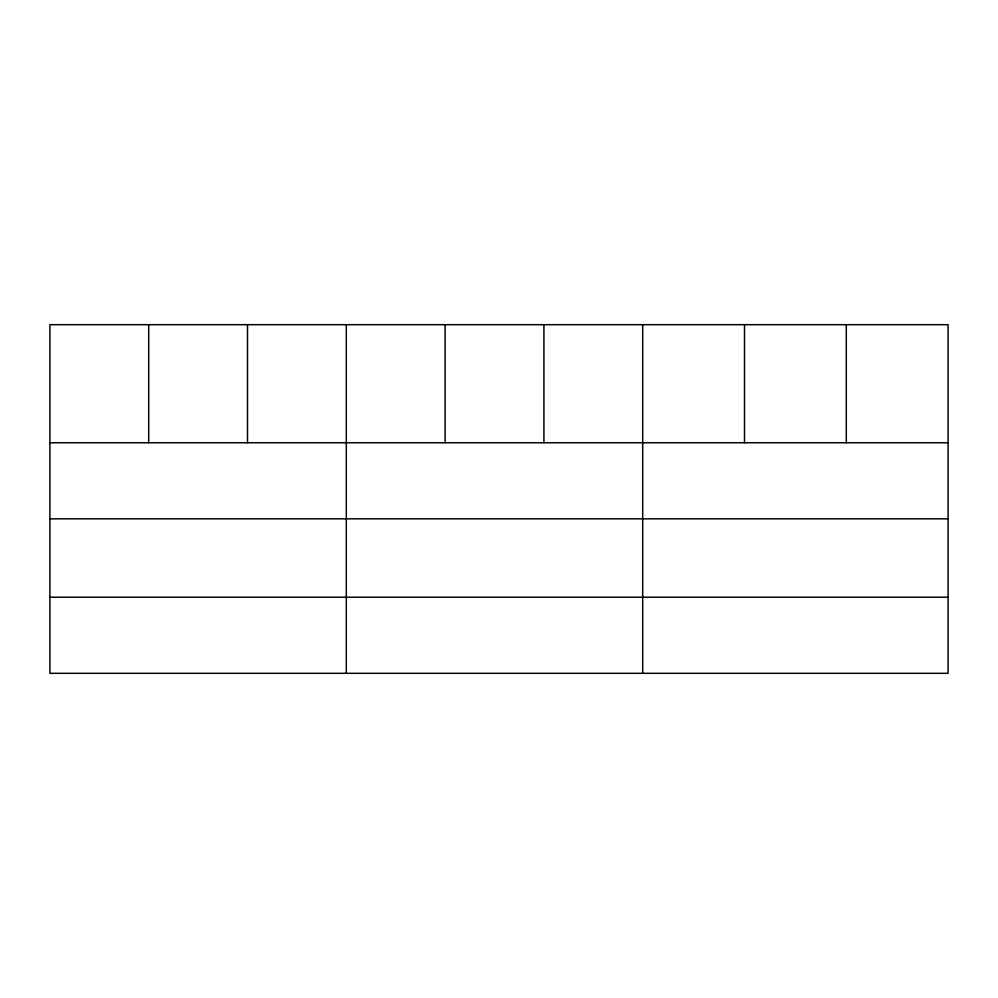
<?xml version="1.0" encoding="UTF-8"?>
<svg xmlns="http://www.w3.org/2000/svg" width="998" height="998" viewBox="0 0 998 998"><rect width="100%" height="100%" fill="white"/><g stroke="black" fill="none" stroke-linecap="round" stroke-linejoin="round"><path stroke-width="1.5" d="M948.1 518.835L948.1 324.687L49.9 324.687L49.9 673.313L948.1 673.313L948.1 518.835L49.9 518.835M49.9 442.75L948.1 442.75M49.9 597.228L948.1 597.228M846.304 324.687L846.304 442.75M744.508 324.687L744.508 442.75M642.712 324.687L642.712 673.313M543.91 324.687L543.91 442.75M445.108 324.687L445.108 442.75M346.306 324.687L346.306 673.313M247.504 324.687L247.504 442.75M148.702 324.687L148.702 442.75"/></g></svg>
